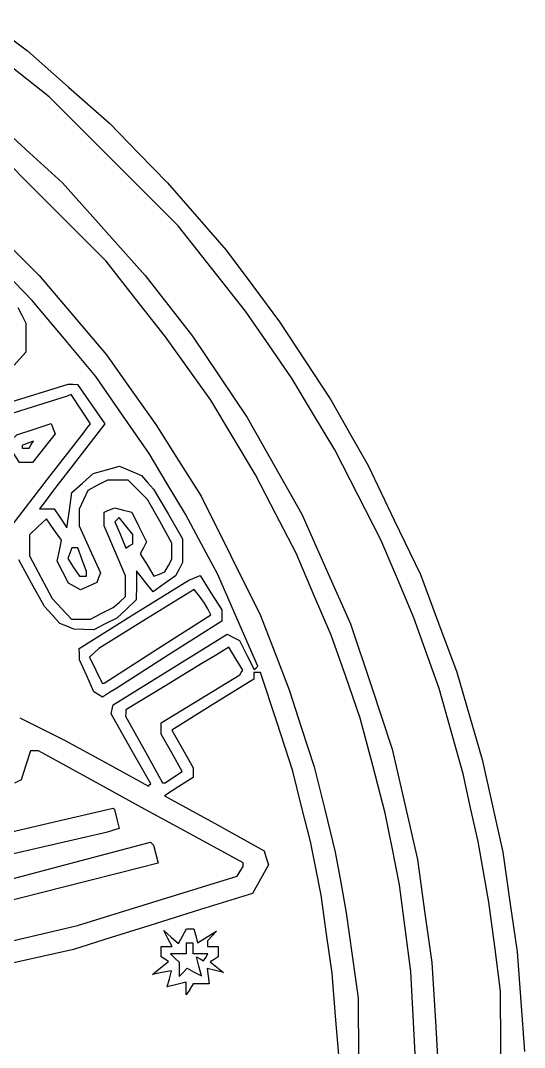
# Model space of a CAD drawing. Extents: x 6 to 570, y 20 to 823.
# Drawn here: x 445.4 to 541.6, y 412.7 to 609 of the extents above; entities that cross this region are included whole.
import ezdxf

# ---------------------------------------------------------------- set-up
doc = ezdxf.new("R2010")
doc.units = 0
doc.layers.add('Layer_1', color=7, linetype='CONTINUOUS')

msp = doc.modelspace()

# ---------------------------------------------------------------- linework, layer by layer
at = {"layer": 'Layer_1', "color": 7}
for points in [[(438.904876, 608.977181), (446.728524, 603.156671), (454.552096, 596.246719), (462.375744, 589.336774), (467.893366, 583.650784), (473.410906, 577.964786), (479.027041, 571.519324), (484.643251, 565.073876), (489.740716, 558.253181), (494.838174, 551.432509), (499.742551, 543.949046), (504.647004, 536.465576), (508.209091, 530.198599), (511.771111, 523.931606), (516.754869, 513.530884), (521.738634, 503.130146), (525.229614, 493.805606), (528.720594, 484.481074), (531.133404, 476.117419), (533.546139, 467.753764), (535.518301, 458.909674), (537.490471, 450.065576), (538.854684, 440.541139), (540.218904, 431.016754), (540.922794, 421.492376), (541.626676, 411.967916)], [(537.359775, 370.997359), (537.049612, 423.504926), (535.94043, 432.008914), (534.831172, 440.512826), (533.793585, 446.295529), (532.755997, 452.078179), (531.342922, 458.541169), (529.929847, 465.004159), (527.629207, 473.167939), (525.328643, 481.331719), (522.918563, 488.090569), (520.508483, 494.849426), (517.362855, 502.301966), (514.217145, 509.754514), (509.804932, 518.333674), (505.392712, 526.912819), (501.312915, 533.715971), (497.23311, 540.519116), (492.79269, 546.982114), (488.35227, 553.445104), (481.910355, 561.608884), (475.468522, 569.772664), (463.141935, 582.080276), (450.815355, 594.387896), (442.311442, 601.132166)], [(440.72883, 589.501984), (447.050692, 583.719304), (453.372562, 577.936624), (461.28894, 569.092534), (469.205317, 560.248436), (473.700615, 554.465756), (478.19592, 548.683084), (483.424432, 540.897506), (488.652945, 533.111944), (493.866915, 523.889636), (499.080892, 514.667336), (503.74935, 504.166864), (508.41789, 493.666399), (512.384235, 481.716469), (516.35058, 469.766546), (518.763472, 459.221659), (521.176282, 448.676786), (522.55272, 438.812194), (523.92915, 428.947684), (524.616165, 417.722486), (525.303172, 406.497289)], [(521.196015, 403.094659), (520.55481, 415.169741), (519.912795, 427.244824), (518.83302, 435.519409), (517.75317, 443.793994), (516.397545, 450.656951), (515.041928, 457.519871), (512.652173, 466.604531), (510.2625, 475.689199), (507.48159, 483.612401), (504.700688, 491.535619), (501.354742, 499.359236), (498.008797, 507.182861), (494.127705, 514.666324), (490.246537, 522.149786), (485.98305, 529.293094), (481.71948, 536.436401), (477.3975, 542.476406), (473.07552, 548.516426), (467.389882, 555.742549), (461.70432, 562.968686), (450.477442, 574.238299), (439.250557, 585.507919)], [(440.689819, 568.421711), (448.927039, 560.248714), (455.350872, 552.661961), (461.774787, 545.075201), (466.502629, 538.422754), (471.230554, 531.770306), (475.538067, 524.919754), (479.845669, 518.069186), (485.524797, 506.667581), (491.203924, 495.265969), (493.940157, 488.182166), (496.676314, 481.098356), (499.069924, 473.731796), (501.463609, 466.365251), (503.474749, 458.201471), (505.485799, 450.037691), (506.537367, 444.254996), (507.588942, 438.472376), (508.734597, 430.308596), (509.880259, 422.144816), (510.155869, 364.532876)], [(445.246627, 475.752836), (453.645757, 471.551194), (461.720992, 467.111486), (469.796145, 462.671779), (470.019518, 462.899959), (470.245312, 463.125514), (466.458472, 469.812274), (462.671557, 476.499026), (462.86601, 477.359141), (463.060462, 478.219264), (473.945528, 484.953461), (484.830592, 491.687666), (486.018922, 491.083099), (487.207252, 490.478524), (488.617515, 487.714084), (490.027852, 484.949644), (490.348455, 485.269931), (490.669057, 485.590211), (486.8586, 494.350024), (483.048142, 503.109814), (479.951047, 508.892486), (476.854035, 514.675166), (473.398492, 520.457846), (469.942942, 526.240519), (464.850705, 533.586536), (459.758392, 540.932554), (453.67308, 548.213306), (447.587767, 555.494066), (440.697652, 562.522744)], [(444.853312, 554.134196), (445.625497, 552.648214), (446.397682, 551.162231), (446.397682, 548.386256), (446.397682, 545.610281), (444.1287, 543.134359)], [(442.5648, 535.765699), (454.441177, 539.507434), (455.3514, 539.481709), (456.261712, 539.455984), (458.871547, 535.698154), (461.48139, 531.940331), (456.490477, 525.471274), (451.499557, 519.002224), (450.252255, 517.349411), (449.004945, 515.696591), (450.406612, 515.696591), (451.808355, 515.696591), (453.011145, 513.860816), (454.214017, 512.025034), (454.692112, 515.391521), (455.170207, 518.758009), (457.21011, 520.586884), (459.250012, 522.415766), (461.759565, 523.108646), (464.269125, 523.801601), (466.387935, 522.904406), (468.50682, 522.007219), (469.64493, 520.722769), (470.783115, 519.438326), (473.556795, 514.686919), (476.330385, 509.935511), (476.330385, 507.668966), (476.330385, 505.402414), (475.65141, 504.133826), (474.972435, 502.865231), (472.82607, 501.336851), (470.679622, 499.808486), (469.086315, 501.799781), (467.493015, 503.791084), (467.489265, 501.027026), (467.485515, 498.262969), (465.614677, 496.512559), (463.743757, 494.762164), (461.566537, 493.664021), (459.38931, 492.565886), (457.484647, 492.609236), (457.482015, 492.608051), (455.577427, 492.651476), (454.21674, 493.214269), (452.856135, 493.777054), (451.389952, 495.382159), (449.923687, 496.987264), (447.478087, 501.465814), (445.032487, 505.944356)], [(443.558025, 512.294464), (450.529463, 521.308639), (457.500893, 530.322814), (458.111573, 531.123844), (458.722245, 531.924874), (456.868605, 534.725891), (455.01504, 537.526901), (454.056758, 537.159206), (453.098565, 536.791519), (443.112158, 533.712364)], [(506.241525, 410.577634), (505.560937, 418.741414), (504.880358, 426.905194), (503.82831, 434.388626), (502.776262, 441.872066), (501.754582, 446.974429), (500.732902, 452.076836), (499.05555, 458.803429), (497.378115, 465.530021), (494.295892, 474.960904), (491.21358, 484.391794), (490.570762, 484.391794), (489.927945, 484.391794), (489.927945, 483.757579), (489.927945, 483.123356), (482.086942, 478.258181), (474.24594, 473.392999), (476.304322, 469.795406), (478.362622, 466.197836), (478.358123, 465.260164), (478.353623, 464.322514), (475.62735, 462.580646), (472.901085, 460.838779), (482.399587, 455.575819), (491.898015, 450.312859), (492.319065, 448.986454), (492.740108, 447.660071), (491.198798, 444.917576), (489.657398, 442.175081), (479.758492, 439.072601), (469.859595, 435.970039), (462.683423, 433.727659), (455.50725, 431.485264), (439.448873, 427.885091)], [(442.992427, 432.939671), (456.25857, 436.022299), (471.48924, 440.759464), (486.719917, 445.496629), (487.296037, 446.405651), (487.872165, 447.314756), (487.872727, 447.654641), (487.87329, 447.994534), (478.188682, 453.288829), (468.504, 458.583131), (458.647357, 464.003816), (448.790722, 469.424494), (448.041037, 469.424494), (447.291345, 469.424494), (446.379517, 466.661524), (445.4676, 463.898554), (444.225915, 463.234046)], [(440.064555, 453.097009), (451.552342, 455.771704), (463.04013, 458.446406), (463.164675, 458.321456), (463.289227, 458.196506), (463.742407, 456.391174), (464.195595, 454.585849), (462.947325, 454.213016), (461.699137, 453.840184), (439.248742, 448.668401)], [(326.995785, 411.446389), (334.819357, 414.530944), (342.643005, 417.615581), (351.146917, 420.423169), (359.650905, 423.230756), (367.814685, 425.616409), (375.978465, 428.002061), (404.551695, 435.087836), (433.124917, 442.173611), (451.662405, 447.067219), (470.199892, 451.960924), (470.485942, 451.674949), (470.772, 451.388981), (471.202687, 449.672989), (471.633375, 447.956959), (464.624895, 446.162134), (457.616497, 444.367309), (418.158202, 434.416016), (378.699907, 424.464716), (370.536135, 422.082281), (362.372355, 419.699756), (353.868442, 416.939261), (345.364447, 414.178759), (335.84007, 410.432501)]]:
    msp.add_lwpolyline(points, dxfattribs=at)
for points in [[(446.413583, 524.539736), (445.188375, 524.539736), (444.022463, 526.319119), (442.856558, 528.098509), (443.774175, 528.953426), (444.691718, 529.808359), (447.956108, 530.885696), (451.22049, 531.963026), (451.595738, 530.985926), (451.970978, 530.008826), (449.805165, 527.274281), (447.639353, 524.539736)], [(446.3493, 527.260991), (446.98971, 527.260991), (447.405127, 527.933539), (447.820545, 528.606086), (446.764725, 528.200944), (445.70889, 527.795816), (445.70889, 527.528479), (445.70889, 527.261066)], [(456.904282, 494.605871), (458.706097, 494.605871), (460.883317, 495.708379), (463.060545, 496.810894), (464.251117, 497.854774), (465.441698, 498.898646), (465.441698, 500.869024), (465.441698, 502.841824), (463.400752, 507.637969), (461.359807, 512.434129), (461.359807, 513.744866), (461.359807, 515.055619), (462.381802, 515.447816), (463.403805, 515.840014), (465.029167, 515.432066), (466.654612, 515.024119), (468.056197, 512.191174), (469.457857, 509.358221), (468.84879, 508.220381), (468.239722, 507.082526), (469.543193, 504.939116), (470.846745, 502.795699), (471.904747, 503.201719), (472.962742, 503.607739), (473.62404, 504.843604), (474.285337, 506.079476), (474.285337, 507.589526), (474.285337, 509.099584), (471.946365, 513.281996), (469.607475, 517.464409), (467.771745, 519.300131), (465.936022, 521.135846), (463.954057, 521.135846), (461.972092, 521.135846), (460.097392, 520.166396), (458.222617, 519.196939), (457.409858, 517.413124), (456.59709, 515.629309), (456.59709, 514.023949), (456.59709, 512.418589), (458.61345, 507.924596), (460.62981, 503.430604), (460.277063, 502.510804), (459.924315, 501.591011), (458.387423, 500.890744), (456.850605, 500.190551), (455.703578, 500.832491), (454.55655, 501.474424), (453.46995, 503.575774), (452.383268, 505.677139), (452.786633, 507.693289), (453.190005, 509.709454), (451.754108, 511.725941), (450.3183, 513.742421), (448.695825, 512.218226), (447.073433, 510.694031), (447.073433, 508.696819), (447.073433, 506.699606), (449.245755, 502.623836), (451.418153, 498.548044), (453.260475, 496.575851), (455.102783, 494.603644)], [(466.142205, 508.565051), (466.801897, 508.972759), (466.801897, 509.877709), (466.801897, 510.782666), (465.499875, 512.388746), (464.197762, 513.994811), (463.790377, 513.589039), (463.382993, 513.183259), (464.432955, 510.670279), (465.483, 508.157284)], [(457.293187, 502.769651), (457.957695, 502.769651), (457.957695, 503.231591), (457.957695, 503.693539), (457.140675, 505.952854), (456.323737, 508.212176), (455.75886, 508.212176), (455.193983, 508.212176), (454.800263, 507.186446), (454.406535, 506.160724), (455.51748, 504.465184), (456.628433, 502.769651)], [(462.373927, 480.554846), (461.006737, 479.696711), (460.197353, 480.196901), (459.388043, 480.697099), (458.007915, 483.739646), (456.627788, 486.782209), (456.611738, 487.894976), (456.595688, 489.007759), (467.041223, 495.531776), (477.486848, 502.055786), (478.58148, 502.475869), (479.676203, 502.895951), (481.742213, 499.638176), (483.80823, 496.380401), (483.80823, 495.284441), (483.80823, 494.188459), (473.773613, 487.800716), (463.738995, 481.412966), (462.371723, 480.554816)], [(461.132168, 482.360201), (461.332245, 482.360201), (471.53649, 488.894554), (481.740653, 495.428914), (481.124347, 496.548094), (480.50805, 497.667289), (479.532495, 498.973301), (478.557023, 500.279306), (469.448055, 494.615456), (460.339095, 488.951606), (459.449033, 488.143174), (458.559053, 487.334734), (459.745133, 484.847471), (460.931213, 482.360201)], [(472.726268, 463.311386), (472.971338, 463.311386), (474.620168, 464.391761), (476.269072, 465.472129), (474.256088, 469.038896), (472.24311, 472.605649), (472.24311, 473.686894), (472.24311, 474.768131), (479.746148, 479.341144), (487.249275, 483.914156), (487.534522, 484.375781), (487.819777, 484.837399), (486.484485, 487.033031), (485.149275, 489.228664), (482.580008, 487.665281), (480.01083, 486.101899), (472.740487, 481.679854), (465.47022, 477.257801), (465.45417, 476.658776), (465.43812, 476.059751), (468.959153, 469.685524), (472.480185, 463.311296), (472.725255, 463.311296)], [(477.677325, 423.842711), (477.02808, 422.822239), (477.020055, 424.025756), (477.01203, 425.229266), (475.205632, 424.776079), (473.399317, 424.322899), (473.799472, 425.854489), (474.199627, 427.385996), (472.376752, 427.037276), (470.553885, 426.688541), (472.096402, 427.937621), (473.639002, 429.186694), (472.943962, 429.615776), (472.248915, 430.044859), (472.248915, 431.033186), (472.248915, 432.013481), (473.293335, 432.013481), (474.337672, 432.013481), (473.534145, 433.544194), (472.730625, 435.074899), (474.136147, 433.827911), (475.541587, 432.580931), (476.300107, 433.998019), (477.058635, 435.415114), (477.77859, 435.415114), (478.498545, 435.415114), (478.84647, 434.085446), (479.194395, 432.755854), (480.994042, 433.870099), (482.79369, 434.984344), (481.943317, 434.043176), (481.09287, 433.102009), (481.09287, 432.558026), (481.09287, 432.014044), (482.113342, 432.014044), (483.133815, 432.014044), (483.133815, 431.033749), (483.133815, 430.053371), (482.350387, 429.569651), (481.566952, 429.085931), (482.86062, 428.084344), (484.154212, 427.082674), (482.589997, 427.453099), (481.025857, 427.823516), (481.229152, 426.347771), (481.43244, 424.872026), (479.880682, 424.872026), (478.328917, 424.872026), (477.680482, 423.851554)], [(476.431545, 427.076404), (477.215775, 427.860641), (478.564328, 427.139081), (479.91288, 426.417521), (479.453265, 428.248586), (478.99365, 430.079644), (479.654145, 429.671456), (480.31464, 429.263269), (480.742118, 429.955099), (481.169588, 430.646936), (479.768805, 430.646936), (478.36803, 430.646936), (478.36803, 431.667409), (478.36803, 432.687881), (477.68745, 432.687881), (477.006863, 432.687881), (477.006863, 431.667409), (477.006863, 430.646936), (475.510223, 430.646936), (474.013508, 430.646936), (474.829883, 429.830554), (475.646258, 429.014179), (475.646258, 427.653491), (475.646258, 426.292886)]]:
    msp.add_lwpolyline(points, close=True, dxfattribs=at)

doc.saveas('drawing.dxf')
